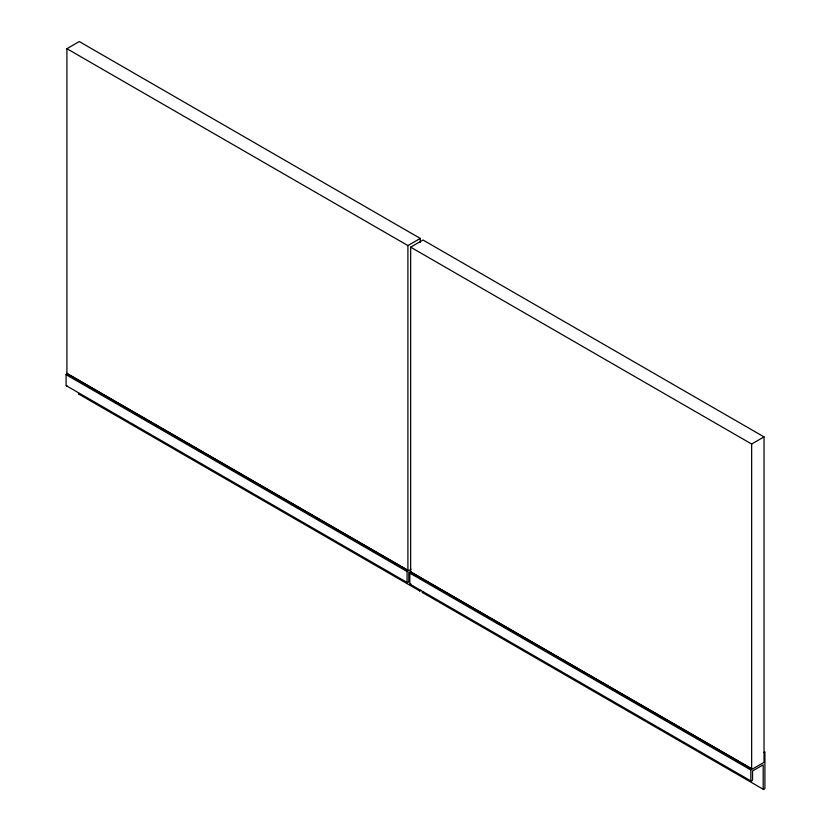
<?xml version="1.0" encoding="UTF-8"?>
<svg xmlns="http://www.w3.org/2000/svg" width="831" height="831" viewBox="0 0 831 831"><rect width="100%" height="100%" fill="white"/><g stroke="black" fill="none" stroke-linecap="round" stroke-linejoin="round"><path stroke-width="1.25" d="M66.937 385.667A1.215 0.706 -60 0 1 66.085 385.169L66.085 374.646L66.906 373.379L407.907 570.253L407.076 571.52L407.076 582.043A1.215 0.706 -60 0 0 407.938 582.541A1.215 0.706 -60 0 0 408.8 581.046L408.8 572.517L410.93 571.281M410.909 583.964A1.215 0.706 -60 0 1 409.828 583.632L409.828 573.11L410.649 571.842L751.65 768.717L750.829 769.984L750.829 780.506A1.215 0.706 -60 0 0 751.681 780.995A1.215 0.706 -60 0 0 752.543 779.509L752.543 770.981L763.201 764.821L763.201 788.837A1.215 0.706 -60 0 0 764.063 789.336A1.215 0.706 -60 0 0 764.915 787.85L764.915 751.92L764.021 752.439M66.906 374.179L66.906 48.697L79.277 41.55L420.278 238.424L420.278 242.309M66.906 48.697L407.907 245.571L420.278 238.424M410.649 247.16L423.031 240.014L764.021 436.888L764.021 762.359L751.65 769.506L751.65 444.024L410.649 247.16L410.649 572.632L414.015 574.574M410.992 569.266L407.907 571.053L407.907 245.571M751.65 444.024L764.021 436.888M66.771 373.462L407.761 570.336M410.514 571.925L751.515 768.789M68.028 374.823L70.271 376.121M73.637 378.063L75.881 379.351M78.124 380.65L80.368 381.948M88.221 386.477L91.587 388.42M93.83 389.718L96.074 391.017M98.318 392.305L101.683 394.247M114.013 401.373L117.379 403.315M134.207 413.028L136.45 414.326M144.303 418.855L146.547 420.154M154.4 424.693L156.644 425.981M160.009 427.923L162.253 429.222M164.496 430.52L166.74 431.808M174.593 436.348L176.837 437.636M180.202 439.578L182.446 440.877M184.69 442.175L188.045 444.118M200.385 451.243L203.751 453.186M230.675 468.726L232.919 470.024M240.772 474.553L243.016 475.851M246.381 477.794L248.625 479.092M250.869 480.38L253.112 481.679M256.478 483.621L258.721 484.92M260.965 486.208L263.209 487.506M271.051 492.035L274.417 493.978M276.661 495.276L278.904 496.574M292.367 504.344L294.61 505.643M296.854 506.931L300.22 508.873M317.047 518.596L319.291 519.884M327.144 524.423L329.388 525.711M337.241 530.251L339.484 531.539M342.839 533.481L345.083 534.78M347.327 536.078L349.571 537.377M363.033 545.146L365.276 546.434M373.129 550.974L375.373 552.262M383.226 556.801L386.592 558.744M393.323 562.629L396.688 564.571M416.258 575.873L418.502 577.171M420.746 578.459L424.111 580.402M436.452 587.527L439.817 589.47M456.645 599.182L458.889 600.481M466.742 605.02L468.985 606.308M476.838 610.847L479.082 612.135M482.437 614.078L484.681 615.376M486.924 616.675L489.168 617.963M497.021 622.502L499.265 623.801M502.63 625.743L504.874 627.031M522.824 637.398L526.189 639.34M532.92 643.225L536.286 645.168M553.114 654.88L555.357 656.178M563.2 660.707L565.444 662.006M568.809 663.948L571.053 665.247M573.297 666.535L575.54 667.833M578.906 669.776L581.149 671.074M583.393 672.362L585.637 673.661M599.099 681.43L601.343 682.729M614.805 690.499L617.049 691.797M619.292 693.096L622.658 695.038M634.998 702.153L641.719 706.038M649.572 710.578L651.816 711.876M659.669 716.405L661.912 717.704M665.278 719.646L667.522 720.934M675.374 725.473L677.618 726.761M685.471 731.301L687.715 732.599M695.568 737.128L697.811 738.427M705.664 742.956L709.03 744.898M715.761 748.783L719.116 750.725M735.944 760.438L738.188 761.736M746.041 766.265L748.284 767.564M66.085 374.646L407.076 571.52M409.828 573.11L750.829 769.984M66.335 385.729L407.325 582.604M410.078 584.183L751.079 781.057M78.706 394.06L419.707 590.934M422.46 592.524L763.45 789.398M423.488 592.077A1.215 0.706 -60 0 1 422.2 591.963M420.922 590.228A1.215 0.706 -60 0 1 419.458 590.374M79.319 393.998A1.215 0.706 -60 0 1 78.457 393.51"/></g></svg>
